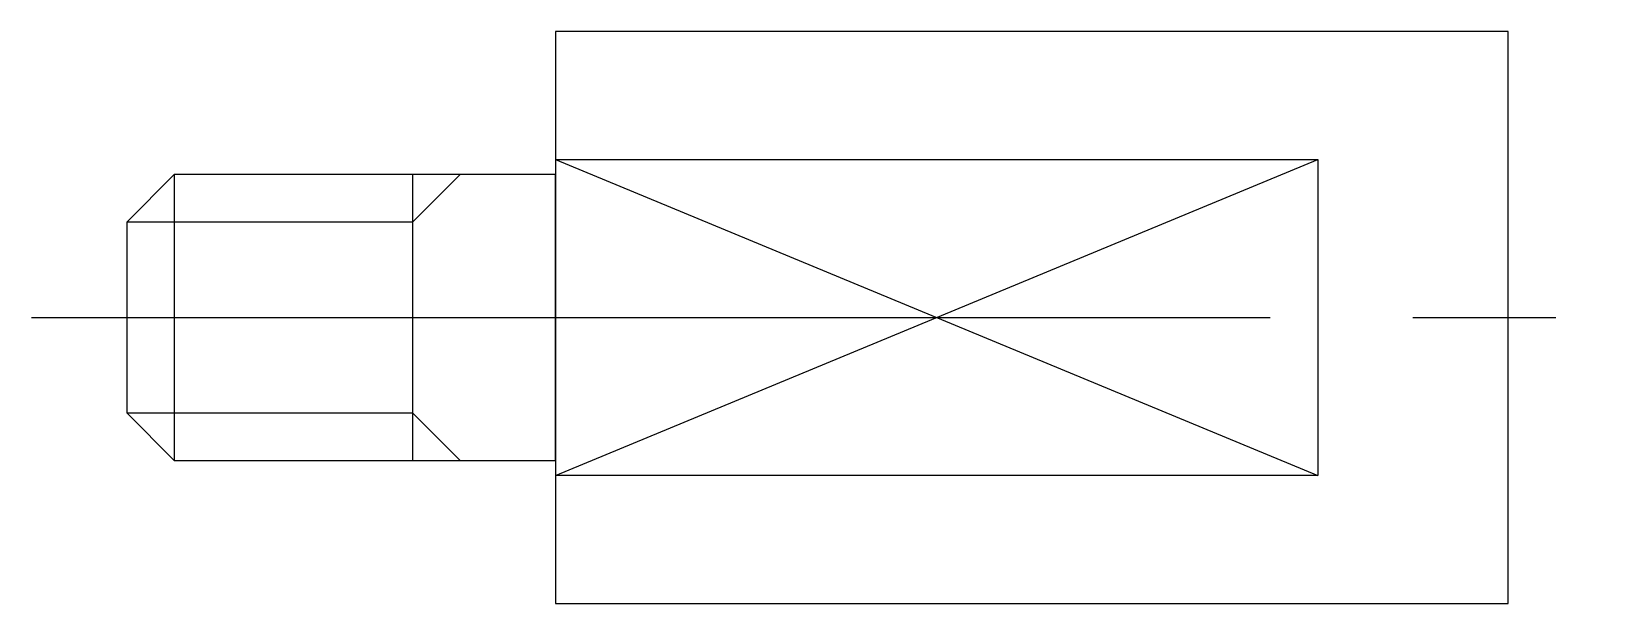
# Model space of a CAD drawing. Extents: x 134.5 to 199.8, y 112.3 to 161.5.
# Drawn here: x 142.64 to 159.14, y 154.53 to 160.53 of the extents above; entities outside this region: 2.
import ezdxf

# ---------------------------------------------------------------- set-up
doc = ezdxf.new("R2010")
doc.units = 0
doc.linetypes.add('CENTER', pattern=[17.5, 13, -1.5, 1.5, -1.5])
doc.layers.get('0').update_dxf_attribs({"linetype": 'CONTINUOUS'})
doc.styles.get("Standard").update_dxf_attribs({"font": 'txt.shx', "bigfont": '@extfont2.shx'})

msp = doc.modelspace()

# ---------------------------------------------------------------- linework, layer by layer
at = {"color": 7, "linetype": 'CONTINUOUS'}
for p, q in [((148.142, 160.532), (148.142, 154.532)), ((158.142, 160.532), (148.142, 160.532)), ((158.142, 154.532), (158.142, 160.532)), ((148.142, 159.191), (156.142, 159.191)), ((156.142, 159.191), (156.142, 155.874)), ((143.642, 158.532), (144.142, 159.032)), ((148.142, 159.032), (144.142, 159.032)), ((144.142, 159.032), (144.142, 156.032)), ((146.642, 159.032), (146.642, 156.032)), ((148.142, 156.032), (148.142, 159.032)), ((143.642, 158.532), (143.642, 156.532)), ((143.642, 156.532), (144.142, 156.032)), ((144.142, 156.032), (148.142, 156.032)), ((156.142, 155.874), (148.142, 155.874)), ((148.142, 154.532), (158.142, 154.532))]:
    msp.add_line(p, q, dxfattribs=at)
at = {"color": 3, "linetype": 'CONTINUOUS'}
for p, q in [((148.142, 159.191), (156.142, 155.874)), ((148.142, 155.874), (156.142, 159.191)), ((146.642, 158.532), (147.142, 159.032)), ((146.642, 158.532), (143.642, 158.532)), ((143.642, 156.532), (146.642, 156.532)), ((146.642, 156.532), (147.142, 156.032))]:
    msp.add_line(p, q, dxfattribs=at)
at = {"color": 1, "linetype": 'CENTER'}
msp.add_line((142.642, 157.532), (159.142, 157.532), dxfattribs=at)

# ---------------------------------------------------------------- texts
at = {"color": 7, "linetype": 'CONTINUOUS'}
for s, p in [('STPDB6-L10', (134.278, 121.225)), ('STPDB06', (134.278, 112.297))]:
    msp.add_text(s, height=2, dxfattribs=at).set_placement(p)

doc.saveas('drawing.dxf')
